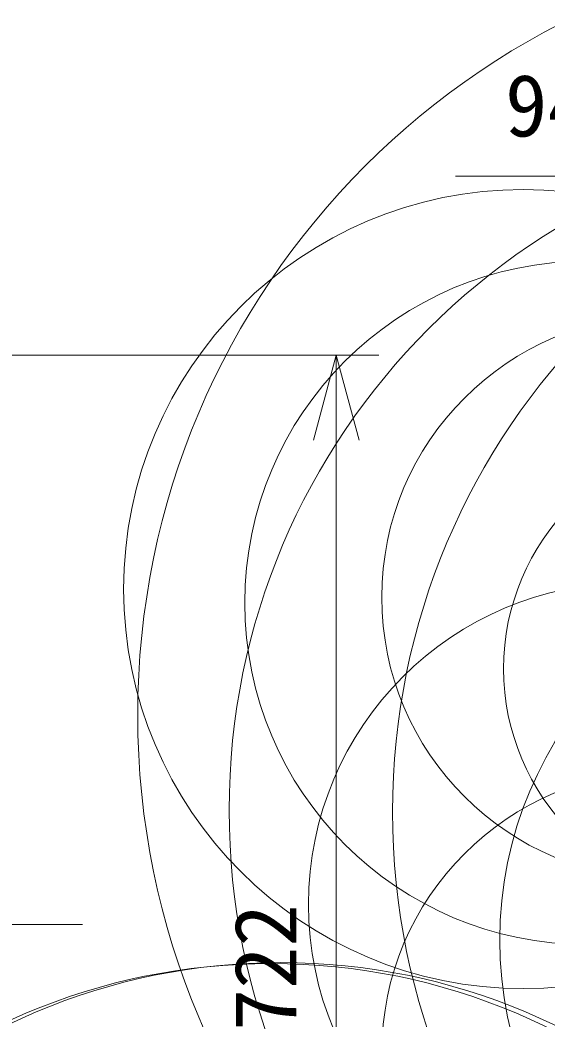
# Model space of a CAD drawing. Units: millimetres, scale not verified. Extents: x -469686 to 469643, y -939329 to 26483.
# Drawn here: x 3.53 to 19.07, y 15.02 to 44.48 of the extents above; entities that cross this region are included whole.
import ezdxf
from ezdxf.enums import TextEntityAlignment as Align

# ---------------------------------------------------------------- set-up
doc = ezdxf.new("R2010")
doc.units = ezdxf.units.MM
doc.header["$LTSCALE"] = 0.125
doc.linetypes.add('USER1', pattern=[28.575, 19.05, -3.175, 3.175, -3.175])
for name, color, linetype, lineweight in [('0-0_0', 7, 'Continuous', 18), ('0-4_SUNPO', 3, 'Continuous', 18), ('0-5_GAIKEI', 1, 'Continuous', 18)]:
    doc.layers.add(name, color=color, linetype=linetype, lineweight=lineweight)
doc.styles.add('ＭＳ ゴシック', font='')
doc.styles.get('ＭＳ ゴシック').set_extended_font_data('MS Gothic')

# ---------------------------------------------------------------- blocks, each defined once
blk = doc.blocks.new('_Open30')
at = {"layer": '0-0_0'}
blk.add_line((0, 0), (-1, 0), dxfattribs=at)
blk.add_lwpolyline([(-1, 0.26795), (0, 0), (-1, -0.26795)], dxfattribs=at)
blk = doc.blocks.new('D2')
at = {"layer": '0-4_SUNPO'}
for p, q in [((196.6935, 348.0976), (207.6041, 348.0976)), ((206.3541, 314.4985), (206.3541, 345.5976))]:
    blk.add_line(p, q, dxfattribs=at)
at = {"layer": '0-4_SUNPO', "xscale": 2.5, "yscale": 2.5, "rotation": 90}
blk.add_blockref('_Open30', (206.3541, 348.0976), dxfattribs=at)
at = {"layer": '0-4_SUNPO', "color": 7, "style": 'ＭＳ ゴシック'}
blk.add_text('722', height=1.833, rotation=90, dxfattribs=at).set_placement((205.7291, 328.173), align=Align.BOTTOM_LEFT)
blk = doc.blocks.new('D5')
at = {"layer": '0-4_SUNPO'}
for p, q in [((220.286, 348.9669), (220.286, 354.6228)), ((224.961, 341.9742), (224.961, 354.6228)), ((217.786, 353.3728), (209.8693, 353.3728)), ((224.961, 353.3728), (220.286, 353.3728)), ((227.461, 353.3728), (229.961, 353.3728))]:
    blk.add_line(p, q, dxfattribs=at)
at = {"layer": '0-4_SUNPO', "xscale": 2.5, "yscale": 2.5}
blk.add_blockref('_Open30', (220.286, 353.3728), dxfattribs=at)
at = {"layer": '0-4_SUNPO', "xscale": 2.5, "yscale": 2.5, "rotation": 180}
blk.add_blockref('_Open30', (224.961, 353.3728), dxfattribs=at)
at = {"layer": '0-4_SUNPO', "color": 7, "style": 'ＭＳ ゴシック'}
blk.add_text('94', height=1.833, dxfattribs=at).set_placement((211.3277, 353.9978), align=Align.BOTTOM_LEFT)

msp = doc.modelspace()

# ---------------------------------------------------------------- linework, layer by layer
at = {"layer": '0-5_GAIKEI', "color": 9, "linetype": 'USER1'}
msp.add_line((-57.7309, 17.8058), (5.3938, 17.8058), dxfattribs=at)
at = {"layer": '0-5_GAIKEI'}
for centre, radius in [((-30.7489, 13241.4319), 13241.3532), ((4757.2382, -83.2311), 4795.735), ((29.6459, 107.6117), 106.5119), ((-15.4784, 79.074), 78.9947), ((29.8912, 23.9862), 22.8881), ((34.9227, 21.1275), 20.4088), ((29.7747, 21.1776), 20.0777), ((18.3675, 27.6971), 11.7795), ((20.234, 27.2919), 10.0742), ((22.5046, 27.4556), 8.3085), ((24.6225, 25.35), 6.835), ((28.9254, 17.3567), 11.2536), ((21.5224, 18.4002), 9.4865), ((22.5046, 14.0206), 8.3085), ((10.9366, -1.8664), 18.5243), ((11.2229, -1.8367), 18.5243)]:
    msp.add_circle(centre, radius, dxfattribs=at)

# ---------------------------------------------------------------- block references
at = {"layer": '0-4_SUNPO'}
for name in ['D5', 'D2']:
    msp.add_blockref(name, (-193.4976, -313.5069), dxfattribs=at)

doc.saveas('drawing.dxf')
